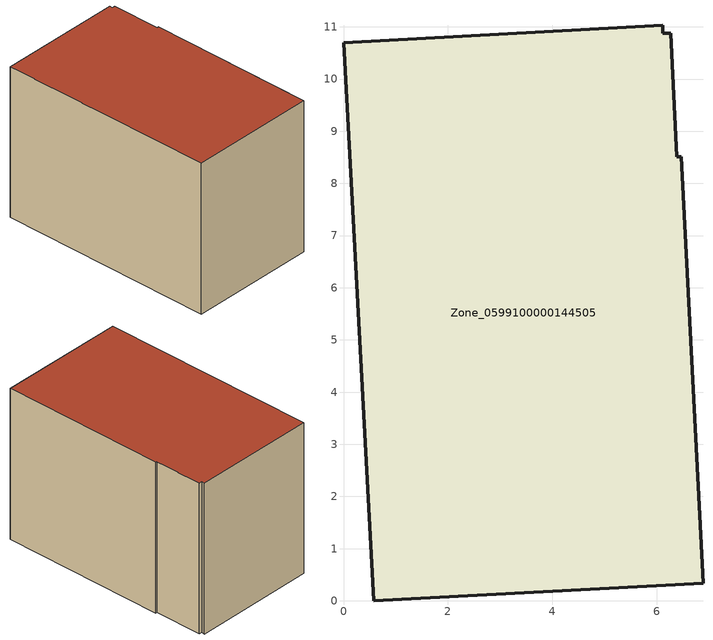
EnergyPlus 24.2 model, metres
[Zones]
Zone_0599100000144505
 floor ground (C_G): 6.12,10.88 6.27,10.88 6.39,8.51 6.47,8.51 6.89,0.34 0.58,0 0,10.7 6.12,11.03 z0
 wall outside (C_F): 6.89,0.34 6.47,8.51 6.39,8.51 6.27,10.88 6.12,10.88 6.12,11.03 0,10.7 0.58,0 6.89,0.34 z0:7.52
 roof outside (C_R): 6.27,10.88 6.12,10.88 6.12,11.03 0,10.7 0.58,0 6.89,0.34 6.47,8.51 6.39,8.51 z7.52
[BUILDING]
Pand.0599100000144505: North Axis=0; Terrain=City; Loads Convergence Tolerance Value=0.04; Temperature Convergence Tolerance Value=0.4; Solar Distribution=FullExterior; Maximum Number of Warmup Days=25; Minimum Number of Warmup Days=1
[Site:Location]
Rotterdam.The.Hague.AP_ZH_NLD Design_Conditions: Latitude=51.96; Longitude=4.45; Time Zone=1; Elevation=-4.5
[SITE:GROUNDTEMPERATURE:BUILDINGSURFACE]
18, 18, 18, 18, 18, 18, 18, 18, 18, 18, 18, 18
[MATERIAL] Thermal Absorptance=0.9; Solar Absorptance=0.7; Visible Absorptance=0.7
Name | Roughness | Thickness | Conductivity | Density | Specific Heat
G.TI.1946-1964 | MediumSmooth | 0.15 | 1 | 540 | 1210
F.TI.1946-1964 | Rough | 0.3 | 0.857143 | 1920 | 840
R.TI.1946-1964 | MediumRough | 0.2 | 0.277778 | 1500 | 1000
[CONSTRUCTION]
C_G: G.TI.1946-1964
C_F: F.TI.1946-1964
C_R: R.TI.1946-1964
[ZONE]
Zone_0599100000144505: Type=1; Multiplier=1; Ceiling Height=Autocalculate; Volume=Autocalculate; Floor Area=autocalculate; Part of Total Floor Area=Yes
[ZONEINFILTRATION:DESIGNFLOWRATE]
Infil_Zone_0599100000144505: Zone or ZoneList or Space or SpaceList=Zone_0599100000144505; Schedule=AlwaysOn; Design Flow Rate Calculation Method=Flow/Area; Flow Rate per Floor Area=0.003; Constant Term Coefficient=1; Temperature Term Coefficient=0; Velocity Term Coefficient=0; Velocity Squared Term Coefficient=0
[HVACTEMPLATE:ZONE:IDEALLOADSAIRSYSTEM]
Zone_0599100000144505: Maximum Heating Supply Air Temperature=50; Minimum Cooling Supply Air Temperature=13; Maximum Heating Supply Air Humidity Ratio=0.0156; Minimum Cooling Supply Air Humidity Ratio=0.0077; Heating Limit=NoLimit; Cooling Limit=NoLimit; Dehumidification Control Type=ConstantSensibleHeatRatio; Cooling Sensible Heat Ratio=0.7; Dehumidification Setpoint=60; Humidification Control Type=None; Humidification Setpoint=30; Outdoor Air Method=None; Outdoor Air Flow Rate per Person=0.00944; Outdoor Air Flow Rate per Zone Floor Area=0; Outdoor Air Flow Rate per Zone=0; Demand Controlled Ventilation Type=None; Outdoor Air Economizer Type=NoEconomizer; Heat Recovery Type=None; Sensible Heat Recovery Effectiveness=0.7; Latent Heat Recovery Effectiveness=0.65
[ZONECONTROL:THERMOSTAT]
ThermostatControl_Zone_0599100000144505: Zone or ZoneList=Zone_0599100000144505; Control Type Schedule=DualSetpointControlType; Control 1=Thermostat_Zone_0599100000144505; Temperature Difference Between Cutout And Setpoint=0
[THERMOSTATSETPOINT:DUALSETPOINT]
Thermostat_Zone_0599100000144505: Heating Setpoint Temperature Schedule=HeatingSetpoint_Zone_0599100000144505; Cooling Setpoint Temperature Schedule=CoolingSetpoint_Zone_0599100000144505
[SCHEDULE:COMPACT]
HeatingSetpoint_Zone_0599100000144505: Through: 12/31, For: AllDays, Until: 24:00, 21
CoolingSetpoint_Zone_0599100000144505: Through: 12/31, For: AllDays, Until: 24:00, 24
DualSetpointControlType: Through: 12/31, For: AllDays, Until: 24:00, 4
AlwaysOn: Through: 12/31, For: AllDays, Until: 24:00, 1
